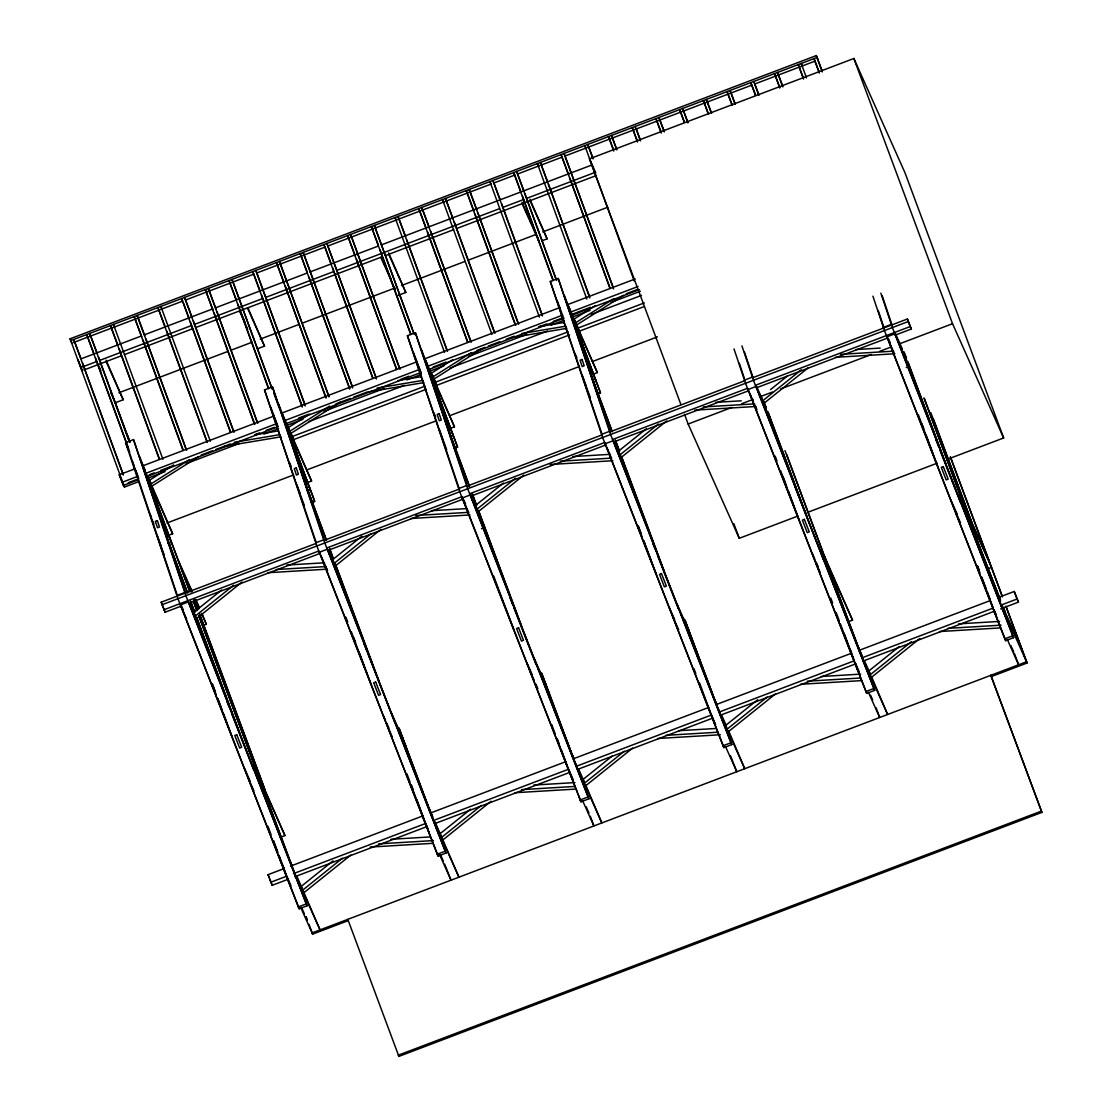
<?xml version="1.0" encoding="UTF-8"?>
<svg xmlns="http://www.w3.org/2000/svg" width="1112" height="1112" viewBox="0 0 1112 1112"><rect width="100%" height="100%" fill="white"/><g stroke="black" fill="none" stroke-linecap="round" stroke-linejoin="round"><path stroke-width="1.5" d="M314.182 499.969L278.681 404.045M599.966 391.521L564.465 295.584M242.027 582.076L196.171 618.897L193.599 612.49L221.594 590.013M233.659 585.232L195.003 616.27L196.171 618.897M361.845 536.22L332.516 559.767L335.101 566.175L380.943 529.354M333.92 563.548L371.255 533.579M523.835 475.13L477.979 511.937L475.408 505.543L503.402 483.067M476.812 509.324L515.481 478.271M646.294 428.843L618.3 451.319L620.871 457.713L666.727 420.906M619.704 455.086L658.373 424.047M770.519 389.589L787.852 375.675M808.271 367.752L763.763 403.475L762.596 400.862L801.252 369.823M350.836 855.031L303.632 892.922L301.06 886.528L333.058 860.841M302.464 890.309L342.454 858.186M491.101 801.224L442.548 840.199L439.977 833.805L470.64 809.188M441.381 837.586L481.371 805.463M632.645 748.084L585.44 785.976L582.869 779.582L612.198 756.035M584.273 783.348L624.263 751.239M757.758 699.656L725.761 725.344L727.165 729.124L767.155 697.015M728.332 731.752L775.537 693.846M919.777 638.538L871.224 677.514L868.653 671.12L899.316 646.503M870.057 674.901L911.381 641.707M198.756 456.532L151.802 486.222L149.425 480.259L173.625 464.941M150.829 484.026L189.276 459.715M309.706 414.025L288.342 427.536L290.732 433.499L340.62 401.946M289.745 431.303L329.611 406.088M452.598 359.802L431.234 373.312L433.624 379.275L482.038 348.64M432.637 377.079L471.085 352.754M595.49 305.564L574.126 319.075L576.516 325.051L623.457 295.347M613.977 298.53L575.529 322.855L576.516 325.051M70.793 340.689L70.098 338.799L816.305 55.6L822.241 71.251M73.531 342.538L182.215 301.296M185.454 300.059L253.592 274.205M305.244 405.963L255.732 270.411L256.872 272.954L324.968 247.114M328.207 245.877L490.434 184.314M493.672 183.091L514.759 175.084L521.25 192.835M518.011 173.847L561.81 157.237M565.049 156L751.601 85.207M754.853 83.97L814.874 61.188M680.891 404.518L589.485 158.835L853.863 58.491L904.987 172.749L1003.649 437.961L948.508 458.895M81.273 358.773L141.293 336.005M144.532 334.768L212.67 308.914M215.909 307.676L306.759 273.204M309.998 271.967L378.136 246.113M381.374 244.89L592.265 164.854M82.455 366.946L97.05 361.4M100.302 360.163L191.139 325.691M194.391 324.454L262.515 298.6M265.768 297.377L333.892 271.509M337.144 270.285L499.357 208.722M502.596 207.485L523.696 199.479M526.935 198.256L595.073 172.402M83.831 370.032L121.152 355.868M124.391 354.645L192.529 328.777M195.768 327.553L382.32 256.747M385.558 255.524L453.696 229.67M456.935 228.433L596.449 175.487M118.956 392.745L227.751 351.461M230.99 350.224L252.104 342.218M260.222 339.132L299.184 324.343M302.436 323.105L394.996 287.98M401.488 285.52L464.816 261.487M468.055 260.25L536.262 234.368M542.753 231.908L607.708 207.249M106.057 360.135L123.21 399.736L115.259 402.752L110.477 392.063M258.151 348.529L264.503 346.11L248.045 308.038M397.874 295.5L405.81 292.484L388.658 252.883M542.35 240.665L547.118 238.858L529.965 199.256M190.263 606.332L307.107 905.78L299.156 908.796L177.934 598.701L125.586 442.632L133.523 439.615L185.662 593.613M329.194 553.609L446.023 853.057L438.086 856.073L316.85 545.978L264.517 389.909L272.454 386.893L324.579 540.891M472.086 499.371L588.915 798.833L580.978 801.835L459.742 491.754L407.395 335.685L415.346 332.669L467.471 486.667M614.978 445.147L731.807 744.595L723.87 747.611L602.635 437.53L550.287 281.447L558.224 278.445L610.363 432.429M137.957 479.897L123.446 485.402L119.248 474.768L135.372 468.652M143.434 465.594L274.052 416.027M559.836 307.565L424.881 358.773L427.703 365.083M635.244 278.945L567.773 304.549L597.352 372.589L592.585 374.397M122.056 482.316L136.567 476.812M144.629 473.754L276.86 423.561M419.752 369.337L284.797 420.558L286.173 423.644L421.128 372.423M562.644 315.113L427.689 366.321L429.065 369.42L564.02 318.199M638.052 286.493L570.581 312.097L571.957 315.183L639.442 289.579M128.241 482.733L136.359 479.647M149.328 474.727L154.207 472.878M160.684 470.418L170.428 466.72M201.244 455.03L212.6 450.707M215.839 449.484L230.448 443.938M254.773 434.709L259.638 432.86M266.129 430.4L274.247 427.314M298.572 418.084L308.316 414.387M335.88 403.92L350.488 398.388M353.727 397.151L365.083 392.842M400.779 379.303L408.882 376.217M433.221 366.988L446.19 362.067M477.02 350.363L485.124 347.291M488.377 346.054L499.733 341.745M506.21 339.285L514.328 336.199M538.667 326.97L546.77 323.898M553.262 321.424L561.365 318.352M571.109 314.654L590.569 307.273M626.264 293.721L637.621 289.412M147.632 476.228L278.236 426.66M124.488 487.042L122.64 482.608L124.488 487.042L139.083 481.51M147.201 478.424L165.035 471.655M186.135 463.648L239.664 443.34M263.989 434.097L278.598 428.565M286.701 425.479L302.923 419.321M324.009 411.329L384.029 388.547M406.742 379.929L421.351 374.383M429.454 371.311L444.063 365.765M468.388 356.535L526.782 334.364M551.121 325.135L564.104 320.214M572.207 317.128L590.055 310.359M611.141 302.353L640.345 291.274M308.649 421.684L404.393 385.35M450.179 367.975L547.549 331.029M591.195 314.46L641.499 295.375M289.745 430.594L291.983 436.627L425.048 386.128M432.332 374.758L435.139 382.292L568.204 331.793M574.96 320.617L577.767 328.165L644.307 302.923M291.983 436.627L293.373 439.713L426.438 389.214M435.139 382.292L436.516 385.391L569.594 334.893M577.767 328.165L579.143 331.265L644.057 306.62M166.995 523.001L293.651 474.921M306.634 470.001L436.543 420.697M449.526 415.763L579.435 366.473M592.418 361.539L657.373 336.894M167.884 535.567L172.652 533.76L147.298 475.185M306.801 482.844L311.568 481.037L281.989 413.011L416.944 361.789L421.156 373.104M449.693 428.62L454.46 426.813L429.107 368.225M168.19 543.532L171.373 542.322L159.753 516.371M307.12 490.809L310.29 489.6L298.669 463.648M449.999 436.585L453.182 435.376L441.561 409.411M592.891 382.347L596.074 381.152L584.453 355.187M311.318 502.124L314.71 501.387L311.527 502.596M454.21 447.9L457.602 447.163L454.419 448.358M597.102 393.676L600.494 392.925L597.311 394.135M176.864 595.532L184.8 592.529M315.794 542.809L323.731 539.807M458.672 488.585L466.623 485.569M601.564 434.361L609.515 431.345M744.456 380.123L752.393 377.121M883.387 327.401L891.324 324.398M181.242 606.096L165.118 612.212L161.198 602.19L316.003 543.448M323.94 540.432L458.895 489.224M466.832 486.208L601.787 434.987M609.723 431.984L744.679 380.763M752.615 377.746L907.406 319.005L911.326 329.013L895.202 335.143M162.046 604.733L908.268 321.535L907.406 319.005M164.006 609.737L318.81 550.996L327.609 570.817M911.326 329.013L910.214 326.539L755.423 385.294L756.521 387.768L887.14 338.201M319.297 552.247L327.234 549.231L341.773 581.729M470.126 495.007L462.189 498.023L468.416 511.951M605.081 443.785L613.018 440.769M747.973 389.561L755.91 386.545L770.449 419.043M189.304 603.038L319.909 553.47M470.737 496.23L605.692 445.008M613.629 441.992L748.584 390.785M684.519 414.276L688.147 424.033L731.946 407.409M741.676 403.725L753.032 399.416M759.524 396.956L772.492 392.022M780.61 388.95L871.433 354.478M879.55 351.392L890.907 347.083M899.01 344.011L952.539 323.703L1003.649 437.961M203.162 625.514L206.332 624.305L202.12 613.615M481.482 528.7L484.665 527.505L469.639 493.756L604.594 442.534L611.308 457.713M906.197 367.53L909.366 366.321L894.826 333.822L886.889 336.839L894.507 353.852M688.147 424.033L739.271 538.305L797.651 516.135M807.395 512.451L937.152 463.204M280.168 837.378L284.936 835.571L256.761 771.311M847.775 621.969L852.529 620.162L824.353 555.903M988.276 568.649L991.459 567.44L966.078 510.728M288.355 879.189L272.218 885.305L270.841 882.219L268.034 874.671L284.158 868.555M290.607 866.109L422.838 815.916M565.73 761.692L430.775 812.914L432.151 815.999M573.667 758.676L708.608 707.468M716.559 704.452L851.5 653.23M990.055 600.647L859.451 650.228L863.635 660.862L994.239 611.294M998.117 597.589L1014.241 591.473L1018.439 602.106L1000.689 608.848M270.841 882.219L286.965 876.089M293.415 873.643L425.646 823.464L427.759 828.19M715.655 724.468L711.416 715.002L576.475 766.224L601.842 822.936L585.649 784.836M992.863 608.194L862.245 657.762L887.626 714.488L871.433 676.388M1000.925 605.136L1017.049 599.02L1018.439 602.106M294.805 876.742L427.022 826.563M434.959 823.547L569.914 772.326M577.851 769.309L712.806 718.102M855.698 663.864L720.743 715.086L717.935 707.538M298.336 906.933L306.273 903.917L307.107 905.78M437.252 854.211L445.189 851.194L446.023 853.057M580.144 799.987L588.081 796.97L588.915 798.833M723.036 745.763L730.973 742.746L731.807 744.595M865.928 691.525L873.865 688.509L874.699 690.371L866.762 693.388L865.928 691.525L745.526 383.292L733.989 348.89M1004.845 638.802L1012.782 635.786L1013.616 637.649L1005.679 640.665L1004.845 638.802L884.443 330.57L872.906 296.167M312.083 932.912L1026.543 661.765L1006.012 606.568M300.81 907.698L312.639 934.136L348.362 920.583L347.806 919.346L398.888 1056.4L1041.902 812.372L990.82 675.318L1041.902 812.372M991.376 676.555L1027.099 663.002L1005.957 606.179M1041.346 811.134L398.346 1055.163L398.888 1056.4M539 326.65L564.493 322.369M521.709 333.544L565.897 326.15M510.603 337.77L566.87 328.346M397.804 380.582L421.601 376.607M377.121 388.06L423.005 380.373M366.001 392.286L423.978 382.57M254.912 434.82L278.709 430.83M234.229 442.284L280.113 434.611M224.819 446.218L281.086 436.807M856.198 349.529L880.19 348.098M840.477 354.325L893.575 351.156M835.404 357.313L894.757 353.769M715.572 402.349L741.259 400.82M703.27 406.936L754.659 403.878M694.778 410.133L755.826 406.492M572.68 456.573L610.363 454.322M560.378 461.174L611.767 458.102M550.19 464.468L612.934 460.729M431.498 510.7L465.761 508.657M415.777 515.495L468.875 512.326M410.689 518.498L470.042 514.953M286.896 565.035L324.579 562.783M276.304 569.525L325.983 566.564M267.797 572.722L327.15 569.177M958.53 623.86L999.632 621.413M947.938 628.349L1001.036 625.18M939.459 631.547L1000.522 627.905M821.309 676.485L860.716 674.136M807.298 681.183L860.41 678.014M800.543 684.269L861.591 680.627M678.417 730.709L716.114 728.471M666.13 735.31L717.518 732.238M657.651 738.507L720.395 734.754M533.816 785.044L574.932 782.598M521.514 789.631L574.626 786.462M514.759 792.731L575.808 789.089M390.924 839.282L430.33 836.919M378.622 843.869L433.444 840.589M370.171 847.066L432.915 843.313M818.112 59.965L816.972 57.407L822.282 71.932M802.336 65.942L801.196 63.398L806.506 77.923M895.48 333.683L902.402 349.154M903.778 352.24L905.863 356.882M963.27 503.18L988.651 559.906M888.224 338.243L890.309 342.885M958.905 497.231L970.526 523.196M962.825 507.253L973.334 530.744M996.964 593.725L1000.48 601.606M1001.898 604.761L1022.331 650.437M1001.175 605.039L1027.099 663.002M950.968 500.247L957.112 513.98M954.888 510.255L960.49 522.793M1010.877 645.572L1013.685 651.882M993.933 609.626L996.06 614.352M1007.333 639.567L1018.606 664.767L1014.394 653.453M756.549 386.406L762.095 398.777M763.471 401.877L766.237 408.062M762.359 399.708L761.192 397.081L762.596 400.862M827.161 563.45L852.529 620.162M819.989 549.953L831.595 575.919M753.505 401.932L747.486 388.31L612.531 439.518L627.557 473.267M754.895 405.032L756.966 409.675M823.895 559.975L834.403 583.466M858.047 646.447L862.273 655.899M864.385 660.625L870.015 673.233M868.653 671.12L869.82 673.747M812.052 552.97L814.776 559.072M816.152 562.13L818.196 566.703M815.958 562.978L820.169 572.374M850.096 649.464L851.514 652.619M870.543 695.153L872.656 699.879M855.017 662.349L859.242 671.815M868.402 692.289L879.689 717.49L876.075 707.788M585.913 148.077L584.773 145.533L634.299 281.086M589.485 158.835L595.782 172.916M538.486 166.077L537.346 163.534L586.858 299.086M530.035 200.688L547.118 238.858M514.773 175.084L513.633 172.527L553.123 280.655M522.028 202.259L528.853 217.535M530.215 220.593L536.373 234.326M522.098 203.704L539.181 241.874L536.929 235.841M571.985 315.864L597.352 372.589M582.757 350.113L593.266 373.604M550.287 281.447L601.87 433.805M588.262 366.279L601.856 405.658M574.821 353.13L576.919 357.828M613.657 440.63L624.04 463.843M491.045 184.078L489.905 181.534L539.431 317.087M684.7 619.287L718.185 709.373M677.097 604.177L688.703 630.143M681.003 614.199L691.511 637.69M715.155 700.685L716.559 703.827M721.493 714.863L726.428 725.886M728.541 730.612L744.734 768.712L719.367 712L854.308 660.778L844.105 633.256M669.16 607.194L674.623 619.412M673.066 617.216L678.681 629.74M730.473 755.687L736.797 771.728L725.51 746.513M467.332 193.085L466.192 190.541L515.134 324.468M443.618 202.078L442.479 199.535L491.963 334.406M396.192 220.079L395.052 217.535L444.536 352.407M388.741 254.314L405.81 292.484M381.402 257.414L390.965 278.792M380.79 257.331L395.135 289.398M429.093 370.101L454.46 426.813M439.865 404.337L450.374 427.828M407.395 335.685L459.534 489.669M445.37 420.517L459.506 461.508M470.765 494.854L481.148 518.067M433.624 412.427L435.682 417.014M475.408 505.543L477.979 511.937M463.523 499.413L465.594 504.056M534.205 658.415L545.825 684.366M538.125 668.423L548.619 691.914M572.263 754.909L574.376 759.635M578.601 769.087L584.245 781.694M582.869 779.582L584.036 782.209M526.949 662.947L532.412 675.165M530.174 671.439L534.385 680.836M535.789 683.963L537.888 688.662M586.163 806.756L588.985 813.067M569.233 770.811L573.458 780.263M582.632 800.751L593.905 825.952L590.291 816.25M247.434 307.941L264.503 346.11M240.095 311.04L244.876 321.729M239.497 310.957L247.684 329.277M286.201 424.325L311.568 481.037M296.974 458.575L307.482 482.066M264.517 389.909L316.086 542.267M302.478 474.741L315.53 512.479M289.037 461.577L291.135 466.275M328.568 550.635L338.256 572.305M398.93 727.748L432.401 817.82M391.313 712.639L402.933 738.604M395.233 722.661L405.741 746.152M429.371 809.133L432.888 817.014M435 821.74L458.95 877.173L433.583 820.447L568.538 769.24L561.449 750.113M439.977 833.805L442.548 840.199M383.376 715.655L385.419 720.228M386.795 723.286L388.839 727.873M387.991 727.234L392.188 736.63M440.463 854.683L443.271 860.994M444.689 864.135L451.013 880.19L439.74 854.975M182.743 301.088L181.603 298.544L230.531 432.485M162.004 308.955L160.865 306.412L210.349 441.283M114.578 326.956L113.438 324.412L162.922 459.284M106.126 361.567L123.21 399.736M98.871 366.112L100.928 370.685M143.073 465.733L145.185 470.459M149.425 480.259L151.802 486.222M147.284 477.048L172.652 533.76M158.057 511.298L168.565 534.789M125.586 442.632L129.27 452.167M163.561 527.463L179.88 574.987M178.156 560.045L192.251 591.556M195.781 599.438L199.298 607.305M180.964 567.593L191.542 591.223M195.768 600.675L199.284 608.556M201.397 613.282L206.332 624.305M150.12 514.3L151.51 517.441M188.957 601.814L199.34 625.027M151.816 519.373L153.859 523.96M193.599 612.49L194.767 615.117M202.857 634.452L188.317 601.953L180.38 604.97L186.607 618.897M70.098 338.799L71.905 343.149M79.411 363.096L78.021 360.01L82.218 370.643L79.967 364.611M259.569 778.859L284.936 835.571M181.02 604.817L183.091 609.459M252.396 765.362L264.003 791.327M256.302 775.384L266.81 798.875M119.248 474.768L123.446 485.402M290.44 861.856L291.858 865.011M296.793 876.034L320.034 929.896L294.652 873.17M301.06 886.528L302.228 889.155M244.459 768.378L249.922 780.596M248.365 778.386L253.967 790.924M282.504 864.872L283.921 868.027M301.533 907.406L304.354 913.716M305.758 916.858L307.176 920.013M286.715 876.187L290.941 885.638M161.198 602.19L165.118 612.212M268.034 874.671L269.41 877.757M685.228 620.704L723.078 721.896M399.444 729.166L437.294 830.344M908.268 321.535L910.214 326.539M976.114 537.596L1000.466 599.952M1003.594 607.944L1005.47 612.74M979.088 545.603L1000.508 600.438M896.786 338.201L1013.616 637.649M1012.782 635.786L892.38 327.567L880.843 293.151M935.553 438.795L938.709 446.885M939.974 450.124L960.824 503.472M888.849 341.203L1005.679 640.665M838.698 597.088L858.686 648.254M757.87 390.924L874.699 690.371M873.865 688.509L753.463 380.29L741.926 345.874M794.538 485.652L824.103 561.324M749.919 393.926L866.762 693.388M696.432 652.925L698.308 657.72M700.81 664.114L716.448 704.535M730.973 742.746L610.571 434.514L558.224 278.445M653.105 544.129L655.01 548.98M657.526 555.458L678.376 608.806M607.041 448.164L723.87 747.611M552.914 705.55L557.293 716.74M558.544 719.937L573.528 758.301M554.026 708.775L557.182 716.837M559.697 723.286L573.556 758.773M588.081 796.97L467.679 488.738L415.346 332.669M509.588 596.741L512.743 604.831M514.008 608.069L536.109 664.656M464.149 502.388L577.489 792.55M410.648 761.386L431.261 814.137M445.189 851.194L324.787 542.976L272.454 386.893M363.971 643.514L367.127 651.562M368.378 654.787L394.788 722.397M321.257 556.612L438.086 856.073M306.273 903.917L185.871 595.698L133.523 439.615M227.14 702.075L229.03 706.926M231.56 713.404L253.675 769.99M182.326 609.334L299.156 908.796M853.863 58.491L952.539 323.703M816.305 55.6L817 57.49L70.765 340.606L123.779 485.166M1014.241 591.473L1017.049 599.02M950.399 456.837L1002.329 596.449M950.44 457.227L1002.385 596.824M933.343 418.863L971.846 522.348M930.758 412.538L970.47 519.248M924.378 398.527L1004.887 614.936M923.905 397.887L999.994 602.412M908.087 362.262L946.187 464.677M904 351.906L906.405 358.37M907.614 361.608L941.294 452.153M977.573 565.883L979.394 570.762M981.813 577.281L986.052 588.665M987.261 591.918L990.292 600.049M993.919 609.821L996.95 617.952M977.559 566.467L979.978 572.958M981.799 577.837L993.238 608.055M921.917 423.797L923.738 428.662M926.157 435.167L938.25 467.679M918.317 414.734L933.357 455.155M786.671 454.502L865.97 667.659M784.975 450.61L861.077 655.135M767.961 411.732L807.27 517.4M763.874 401.39L766.279 407.854M768.086 412.705L802.377 504.876M855.003 662.543L858.033 670.675M830.789 598.089L832.61 602.954M836.224 612.698L839.24 620.816M840.45 624.068L853.14 658.151M783.001 476.52L786.629 486.264M788.45 491.143L798.722 518.776M775.189 456.142L776.996 460.993M780.61 470.696L794.441 507.878M733.823 523.655L739.271 538.305M576.35 323.717L579.143 331.265M569.149 307.635L571.957 315.183M566.592 301.922L600.494 392.925M589.985 371.672L612.365 431.817M615.395 439.949L619.62 451.333M621.441 456.198L664.378 571.624M592.112 378.01L611.961 431.373M615.575 441.075L619.189 450.777M621.594 457.24L659.485 559.1M619.467 453.932L620.871 457.713M557.126 300.212L563.464 317.865M693.999 668.729L695.806 673.58M699.545 682.99L711.416 715.002M711.541 715.238L715.141 724.899M582.049 374.688L585.677 384.432M638.302 525.865L641.318 533.996M643.737 540.501L656.441 574.64M584.773 382.639L590.194 397.192M638.316 526.546L641.93 536.248M643.723 541.099L651.549 562.116M433.708 377.844L436.516 385.391M432.22 375.495L433.624 379.275M426.257 361.873L429.065 369.42M575.613 763.277L577.295 767.808M421.573 349.807L457.602 447.163M580.186 776.12L541.613 673.052L575.293 763.596M423.7 356.146L457.393 446.69M447.093 425.896L469.472 486.055M472.503 494.173L476.728 505.557M478.549 510.436L521.486 625.847M449.22 432.248L469.681 487.209M472.086 493.686L476.297 505.001M478.702 511.464L516.593 613.324M578.115 794.163L580.978 801.835M413.636 352.824L416.639 360.886M557.251 738.841L559.058 743.664M568.649 769.462L572.249 779.137M415.763 359.162L421.184 373.715M551.719 724.579L555.319 734.267M557.126 739.119L567.356 766.613M439.157 428.912L446.69 449.804M493.617 575.919L513.549 628.864M291.122 433.68L293.373 439.713M280.808 410.384L314.71 501.387M304.201 480.134L326.58 540.279M329.611 548.411L333.239 558.154M335.657 564.66L378.594 680.085M306.328 486.472L326.177 539.82M329.791 549.523L333.405 559.225M334.601 562.463L373.702 667.561M333.697 562.394L335.101 566.175M270.744 407.048L274.344 416.722M274.608 417.528L277.666 425.715M411.37 785.002L413.164 789.84M416.764 799.514L425.646 823.464M425.757 823.686L429.357 833.361M273.482 415.012L277.694 426.327M407.02 773.952L410.022 782.042M411.231 785.267L424.464 820.837M296.876 484.762L299.892 492.894M353.727 637.579L355.534 642.458M359.162 652.202L370.657 683.088M298.989 491.101L304.41 505.654M345.915 617.216L347.722 622.067M351.322 631.769L365.167 668.951M189.54 586.761L191.347 591.612M194.35 599.688L197.964 609.39M199.757 614.241L265.337 790.479M188.15 583.661L191.167 591.751M194.169 599.827L197.783 609.529M199.576 614.38L263.947 787.393M139.764 456.768L190.013 591.82M193.641 601.578L196.671 609.71M199.09 616.229L298.377 883.067M141.891 463.106L189.61 591.348M193.224 601.078L196.852 610.822M198.659 615.687L293.485 870.543M165.285 532.856L187.664 593.002M190.68 601.133L194.92 612.503M196.727 617.382L239.678 732.808M167.412 539.195L187.261 592.543M190.875 602.245L194.475 611.947M196.88 618.425L234.785 720.284M126.851 433.638L129.256 440.102M114.87 401.668L129.895 442.089M306.05 916.677L307.26 919.916M309.011 924.406L312.639 934.136M132.425 461.397L134.246 466.289M135.733 470.362L138.736 478.438M273.482 840.519L277.722 851.917M278.931 855.17L286.118 874.574M286.799 876.326L290.44 886.083M134.552 467.735L137.582 475.853M268.034 826.48L271.05 834.598M273.469 841.103L277.694 852.459M278.904 855.712L285.548 873.559M157.348 535.859L160.976 545.617M212.378 683.797L215.408 691.928M217.827 698.433L222.052 709.803M223.262 713.056L231.741 735.81M160.072 543.824L164.284 555.138M212.406 684.492L216.02 694.194M217.827 699.045L226.848 723.286M269.98 879.272L272.218 885.305M819.266 72.391L813.998 58.547L819.308 73.058M803.489 78.368L798.221 64.524L803.531 79.049M782.751 86.249L777.483 72.405L782.792 86.917M779.776 87.375L774.508 73.531L779.804 88.056M759.037 95.243L753.769 81.398L758.481 94.311M755.465 94.756L750.781 82.524L755.507 95.437M735.31 104.25L730.042 90.406L734.768 103.305M732.335 105.376L727.067 91.531L731.793 104.445M711.597 113.243L706.328 99.399L711.054 112.312M708.622 114.369L703.354 100.525L708.066 113.438M687.883 122.251L682.615 108.406L687.925 122.918M684.311 121.764L679.64 109.532L684.353 122.445M664.17 131.244L658.902 117.399L664.212 131.925M661.195 132.37L655.927 118.525L661.223 133.051M636.328 128.95L640.456 140.251M635.188 126.407L640.484 140.918M637.468 141.377L632.214 127.532L637.51 142.058M616.729 149.244L611.475 135.4L616.771 149.925M613.171 148.758L608.486 136.526L613.796 151.051M593.016 158.251L587.748 144.407L593.057 158.919M612.934 286.66L564.034 153.4L613.56 288.953M568.691 174.834L561.06 154.526L609.988 288.467M569.858 178.059L609.946 287.786M547.354 181.089L540.321 162.408L589.846 297.96M548.536 184.314L589.207 295.667M523.641 190.096L516.607 171.401L556.097 279.529M524.822 193.321L556.653 280.46M522.432 196.06L553.081 279.974M499.927 199.09L492.894 180.408L542.406 315.961M501.693 203.927L542.364 315.28M476.798 209.709L469.167 189.401L518.109 323.342M477.979 212.934L518.651 324.273M467.93 194.697L473.823 210.835M475.005 214.06L515.676 325.413M453.084 218.703L445.453 198.409L494.395 332.349M454.266 221.927L494.937 333.28M429.371 227.71L421.74 207.402L470.668 341.342M430.539 230.935L471.224 342.274M426.382 228.836L418.765 208.542L467.693 342.468M427.564 232.06L467.652 341.801M405.644 236.703L398.026 216.409L446.954 350.349M406.825 239.928L447.51 351.281M414.359 334.462L374.313 225.402L413.803 333.53M378.372 245.224L371.338 226.542L410.828 334.656M380.137 250.061L410.787 333.975M400.07 369.281L350.6 234.41L399.528 368.35M355.242 255.843L347.611 235.535L396.553 369.476M356.424 259.068L396.511 368.795M376.356 378.275L326.872 243.403L376.398 378.956M325.038 247.086L330.931 263.224M332.71 268.061L372.798 377.802M323.898 244.543L372.826 378.469M352.059 385.669L303.159 252.41L352.685 387.963M307.218 272.218L300.184 253.536L349.71 389.089M308.983 277.069L349.668 388.408M328.93 396.275L279.446 261.403L328.971 396.956M284.088 282.837L276.471 262.543L325.983 398.096M285.27 286.062L325.955 397.415M256.872 272.954L304.618 403.67M260.375 291.844L252.758 271.536L302.269 407.089M261.556 295.069L301.644 404.796M271.467 386.851L232.019 279.404L272.106 389.144M273.83 393.3L279.14 407.826M236.078 299.225L229.03 280.544L268.534 388.658M237.843 304.062L268.492 387.977M215.923 308.705L208.291 288.411L257.233 422.351M217.104 311.944L257.775 423.283M212.948 309.845L205.317 289.537L254.259 423.477M214.13 313.07L254.801 424.409M192.209 317.712L184.578 297.404L233.506 431.345M193.391 320.937L234.062 432.29M183.341 302.7L189.235 318.838M190.402 322.063L230.504 431.803M164.923 326.233L157.89 307.537L206.818 441.478M166.689 331.07L207.374 442.409M144.768 335.713L137.151 315.419L186.079 449.345M145.95 338.938L186.635 450.29M141.794 336.839L134.177 316.545L183.105 450.485M142.975 340.063L183.063 449.804M117.497 344.233L110.463 325.538L159.391 459.478M119.262 349.071L159.35 458.797M97.342 353.713L89.711 333.419L129.214 441.533M98.523 356.938L129.77 442.465M93.769 353.227L86.736 334.545L129.77 452.348M95.549 358.064L128.561 448.442M80.773 358.161L73.739 339.48L123.265 475.032M82.538 362.998L123.224 474.351M882.261 295.931L892.171 325.482M878.188 310.429L883.692 326.845M744.442 351.934L753.255 378.205M739.258 363.151L744.22 377.927M588.526 362.206L578.323 332.627L588.178 362.025M446.176 418.015L435.431 386.865L445.829 417.89M302.214 469.069L292.539 441.089L303.493 473.754M303.284 472.239L304.869 477.006M129.826 453.807L177.169 594.99M157.348 520.638L155.36 521.403L157.487 527.741L159.475 526.991L157.348 520.638M296.265 467.916L294.277 468.68L296.404 475.019L298.391 474.268L296.265 467.916M439.157 413.692L437.169 414.442L439.296 420.781L441.283 420.03L439.157 413.692M582.049 359.468L580.061 360.218L582.188 366.557L584.175 365.806L582.049 359.468M461.702 496.758L326.747 547.98L327.845 550.454L462.8 499.232L461.702 496.758M236.773 734.754L234.785 735.505L239.678 748.028L241.665 747.278L236.773 734.754M375.689 682.031L373.702 682.782L378.594 695.306L380.582 694.555L375.689 682.031M518.581 627.793L516.593 628.544L521.486 641.068L523.474 640.317L518.581 627.793M661.473 573.57L659.485 574.32L664.378 586.844L666.366 586.093L661.473 573.57M804.365 519.346L802.377 520.096L807.27 532.62L809.258 531.856L804.365 519.346M943.282 466.623L941.294 467.374L946.187 479.897L948.175 479.133L943.282 466.623"/></g></svg>
